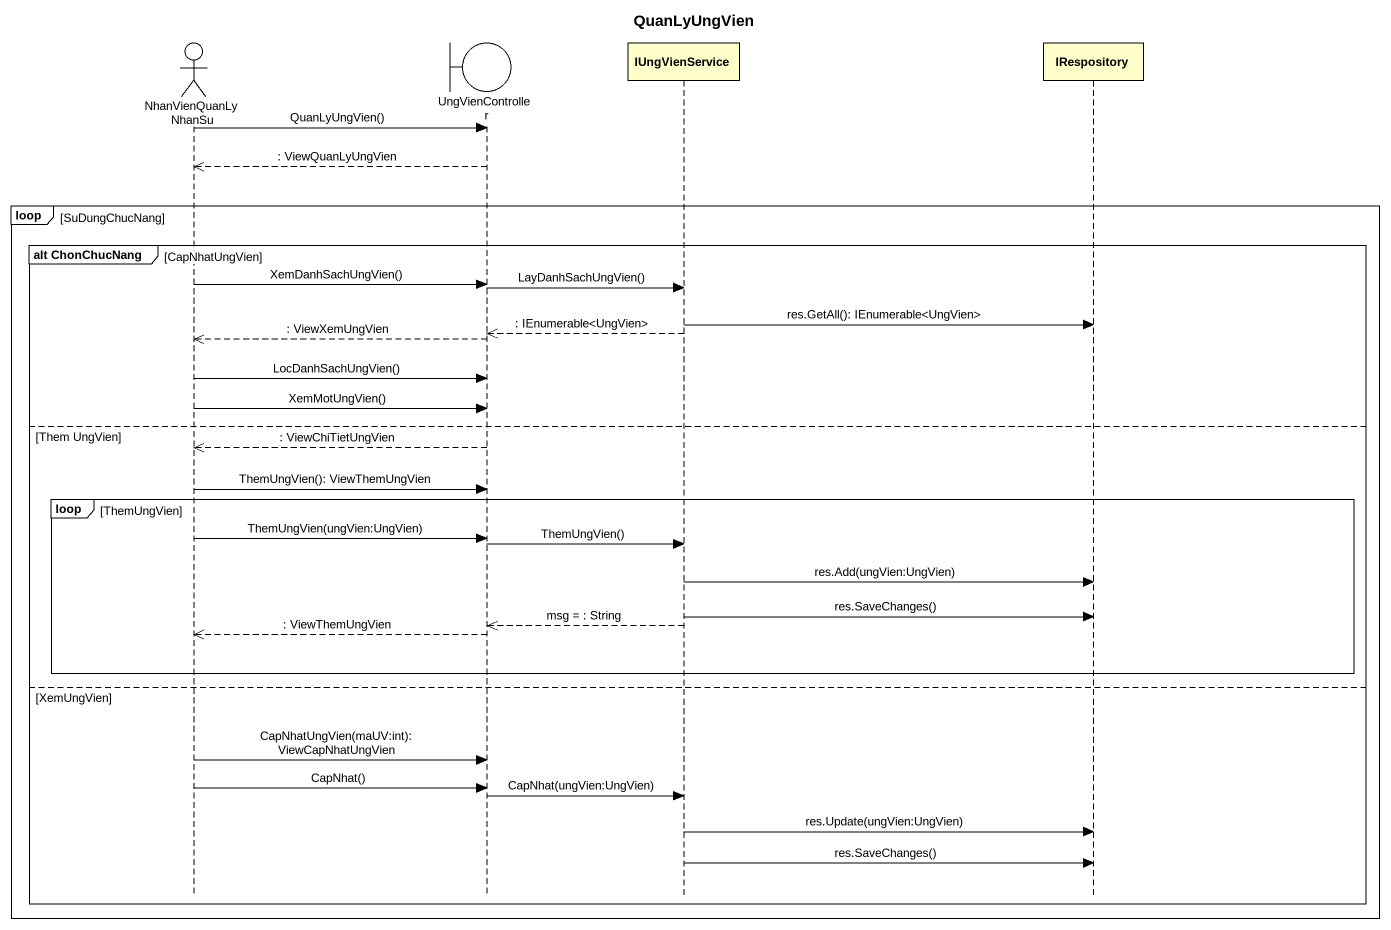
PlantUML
@startuml
title QuanLyUngVien
hide footbox
actor NhanVienQuanLyNhanSu
boundary UngVienController
participant IUngVienService
participant IRespository

NhanVienQuanLyNhanSu -> UngVienController : QuanLyUngVien()
UngVienController -->> NhanVienQuanLyNhanSu : : ViewQuanLyUngVien
loop SuDungChucNang
  group alt ChonChucNang [CapNhatUngVien]
    NhanVienQuanLyNhanSu -> UngVienController : XemDanhSachUngVien()
    UngVienController -> IUngVienService : LayDanhSachUngVien()
    IUngVienService -> IRespository : res.GetAll(): IEnumerable<UngVien>
    IUngVienService -->> UngVienController : : IEnumerable<UngVien>
    UngVienController -->> NhanVienQuanLyNhanSu : : ViewXemUngVien
    NhanVienQuanLyNhanSu -> UngVienController : LocDanhSachUngVien()
    NhanVienQuanLyNhanSu -> UngVienController : XemMotUngVien()
  else Them UngVien
    UngVienController -->> NhanVienQuanLyNhanSu : : ViewChiTietUngVien
    NhanVienQuanLyNhanSu -> UngVienController : ThemUngVien(): ViewThemUngVien
    loop ThemUngVien
      NhanVienQuanLyNhanSu -> UngVienController : ThemUngVien(ungVien:UngVien)
      UngVienController -> IUngVienService : ThemUngVien()
      IUngVienService -> IRespository : res.Add(ungVien:UngVien)
      IUngVienService -> IRespository : res.SaveChanges()
      IUngVienService -->> UngVienController : msg = : String
      UngVienController -->> NhanVienQuanLyNhanSu : : ViewThemUngVien
    end
  else XemUngVien
    NhanVienQuanLyNhanSu -> UngVienController : CapNhatUngVien(maUV:int): ViewCapNhatUngVien
    NhanVienQuanLyNhanSu -> UngVienController : CapNhat()
    UngVienController -> IUngVienService : CapNhat(ungVien:UngVien)
    IUngVienService -> IRespository : res.Update(ungVien:UngVien)
    IUngVienService -> IRespository : res.SaveChanges()
  end
end
@enduml
